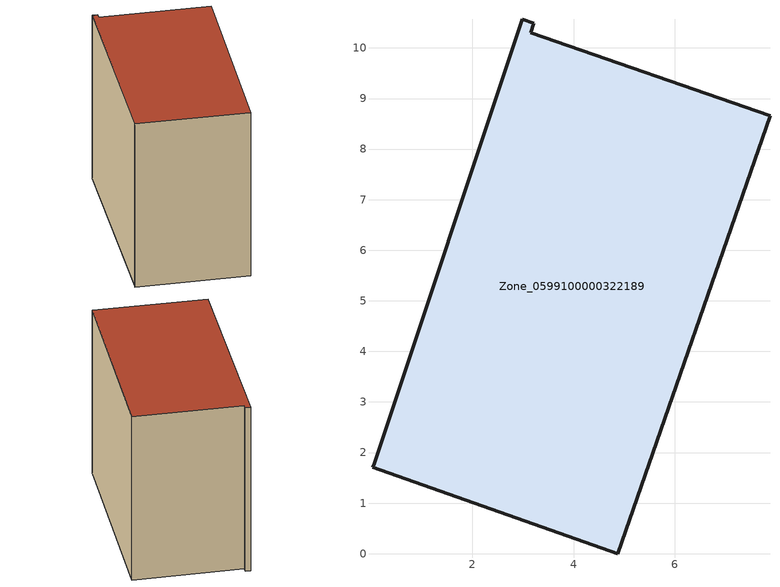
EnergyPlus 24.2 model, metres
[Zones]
Zone_0599100000322189
 floor ground (C_G): 0.06,1.77 2.99,10.57 3.21,10.49 3.16,10.3 7.88,8.66 4.87,0 0.02,1.71 z0
 wall outside (C_F): 7.88,8.66 3.16,10.3 3.21,10.49 2.99,10.57 0.06,1.77 0.02,1.71 4.87,0 7.88,8.66 z0:8.31
 roof outside (C_R): 2.99,10.57 0.06,1.77 0.02,1.71 4.87,0 7.88,8.66 3.16,10.3 3.21,10.49 z8.31
[BUILDING]
Pand.0599100000322189: North Axis=0; Terrain=City; Loads Convergence Tolerance Value=0.04; Temperature Convergence Tolerance Value=0.4; Solar Distribution=FullExterior; Maximum Number of Warmup Days=25; Minimum Number of Warmup Days=1
[Site:Location]
Rotterdam.The.Hague.AP_ZH_NLD Design_Conditions: Latitude=51.96; Longitude=4.45; Time Zone=1; Elevation=-4.5
[SITE:GROUNDTEMPERATURE:BUILDINGSURFACE]
18, 18, 18, 18, 18, 18, 18, 18, 18, 18, 18, 18
[MATERIAL] Thermal Absorptance=0.9; Solar Absorptance=0.7; Visible Absorptance=0.7
Name | Roughness | Thickness | Conductivity | Density | Specific Heat
G.TI.1975-1991 | MediumSmooth | 0.15 | 0.288461 | 540 | 1210
F.TI.1975-1991 | Rough | 0.3 | 0.230769 | 1920 | 840
R.TI.1975-1991 | MediumRough | 0.2 | 0.153846 | 1500 | 1000
[CONSTRUCTION]
C_G: G.TI.1975-1991
C_F: F.TI.1975-1991
C_R: R.TI.1975-1991
[ZONE]
Zone_0599100000322189: Type=1; Multiplier=1; Ceiling Height=Autocalculate; Volume=Autocalculate; Floor Area=autocalculate; Part of Total Floor Area=Yes
[ZONEINFILTRATION:DESIGNFLOWRATE]
Infil_Zone_0599100000322189: Zone or ZoneList or Space or SpaceList=Zone_0599100000322189; Schedule=AlwaysOn; Design Flow Rate Calculation Method=Flow/Area; Flow Rate per Floor Area=0.003; Constant Term Coefficient=1; Temperature Term Coefficient=0; Velocity Term Coefficient=0; Velocity Squared Term Coefficient=0
[HVACTEMPLATE:ZONE:IDEALLOADSAIRSYSTEM]
Zone_0599100000322189: Maximum Heating Supply Air Temperature=50; Minimum Cooling Supply Air Temperature=13; Maximum Heating Supply Air Humidity Ratio=0.0156; Minimum Cooling Supply Air Humidity Ratio=0.0077; Heating Limit=NoLimit; Cooling Limit=NoLimit; Dehumidification Control Type=ConstantSensibleHeatRatio; Cooling Sensible Heat Ratio=0.7; Dehumidification Setpoint=60; Humidification Control Type=None; Humidification Setpoint=30; Outdoor Air Method=None; Outdoor Air Flow Rate per Person=0.00944; Outdoor Air Flow Rate per Zone Floor Area=0; Outdoor Air Flow Rate per Zone=0; Demand Controlled Ventilation Type=None; Outdoor Air Economizer Type=NoEconomizer; Heat Recovery Type=None; Sensible Heat Recovery Effectiveness=0.7; Latent Heat Recovery Effectiveness=0.65
[ZONECONTROL:THERMOSTAT]
ThermostatControl_Zone_0599100000322189: Zone or ZoneList=Zone_0599100000322189; Control Type Schedule=DualSetpointControlType; Control 1=Thermostat_Zone_0599100000322189; Temperature Difference Between Cutout And Setpoint=0
[THERMOSTATSETPOINT:DUALSETPOINT]
Thermostat_Zone_0599100000322189: Heating Setpoint Temperature Schedule=HeatingSetpoint_Zone_0599100000322189; Cooling Setpoint Temperature Schedule=CoolingSetpoint_Zone_0599100000322189
[SCHEDULE:COMPACT]
HeatingSetpoint_Zone_0599100000322189: Through: 12/31, For: AllDays, Until: 24:00, 21
CoolingSetpoint_Zone_0599100000322189: Through: 12/31, For: AllDays, Until: 24:00, 24
DualSetpointControlType: Through: 12/31, For: AllDays, Until: 24:00, 4
AlwaysOn: Through: 12/31, For: AllDays, Until: 24:00, 1
